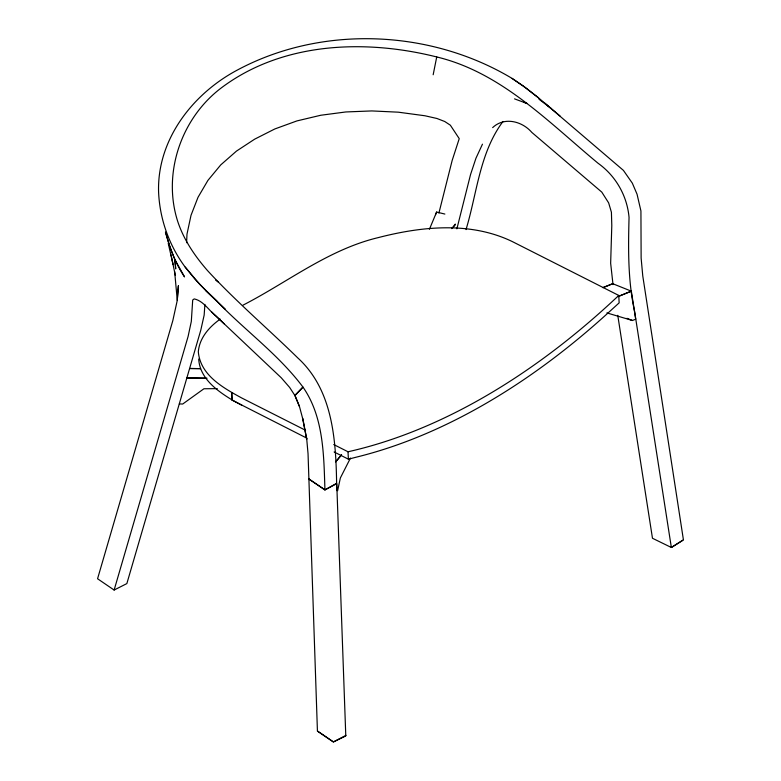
<?xml version="1.0" encoding="UTF-8"?>
<svg xmlns="http://www.w3.org/2000/svg" width="781" height="781" viewBox="0 0 781 781"><rect width="100%" height="100%" fill="white"/><g stroke="black" fill="none" stroke-linecap="round" stroke-linejoin="round"><path stroke-width="1.17" d="M186.6 242.725L186.981 234.193L191.013 215.322L198.013 197.31L207.922 180.391L220.75 164.889L236.467 151.104L254.665 139.164L274.814 128.963L296.917 120.918L320.747 115.256L345.856 111.956L371.824 110.931L398.32 112.181L424.981 115.773L436.94 118.487L444.75 121.514L450.354 125.204L459.238 138.647L452.17 160.427L438.912 213.057M204.905 304.414L204.153 315.133L200.776 330.226L126.854 583.583L114.124 590.045L97.566 578.75L172.816 320.649L177.267 300.373L178.371 285.817L177.267 300.373L174.641 271.485M433.172 74.761L436.725 56.954C364.727 38.874 281.463 42.037 220.427 88.565C181.016 118.868 162.399 173.567 177.658 221.238C183.701 239.728 194.801 256.012 207.502 270.568C235.833 301.378 267.824 328.557 297.698 357.844C334.473 391.34 336.123 444.35 336.738 490.556M337.617 490.722L340.36 477.962L350.474 458.037M456.875 228.853L470.572 174.456L475.961 158.211L482.463 144.173M466.013 229.604C477.025 193.405 479.583 152.764 502.964 121.514M114.124 590.045L188.094 336.484L191.316 321.43L192.702 300.011L194.196 298.898C203.421 300.9 208.693 310.194 215.712 315.817L281.248 377.77L289.644 387.435L294.827 395.381L299.484 406.559L302.579 418.196L306.757 439.42L308.046 453.771L317.428 731.055L333.399 741.95L345.788 735.975L336.748 483.654L324.935 489.882L308.964 479.046L324.935 489.882L336.386 483.459M435.544 214.648L436.608 212.061L444.877 214.062M429.413 229.292L436.608 212.061M451.799 228.579L455.313 224.079M451.984 228.56L455.186 224.918M294.827 395.381L302.969 387.093C278.563 354.506 244.883 330.363 216.835 301.144L199.731 284.333L185.165 267.063C169.047 245.312 159.734 219.031 158.582 191.97C157.04 140.6 191.413 95.389 234.935 71.364C319.605 24.738 429.394 28.868 512.004 78.364L523.006 85.832L538.587 97.908L623.423 170.395L632.337 183.174L637.052 194.215L640.928 210.958L641.133 258.111L642.763 275.898L683.434 539.935L671.357 547.491L652.477 538.265L617.761 315.329M220.232 319.097C209.298 326.897 199.536 337.734 198.315 351.714C200.229 375.173 223.22 387.884 241.671 397.959L305.576 430.292M492.645 127.615C504.292 116.554 522.138 121.153 531.832 132.419L601.8 192.126L608.643 202.875L611.416 212.227L611.796 225.572L610.654 263.226L613.017 284.606M682.77 540.247L671.357 547.491L634.572 311.297C627.826 280.379 628.236 248.817 629.047 217.391C627.114 195.728 615.76 175.891 598.061 163.249C548.818 122.461 501.324 72.408 436.725 56.954M242.969 305.176C287.789 282.146 328.371 249.51 378.316 237.59C421.808 226.363 470.679 221.355 512.424 241.632L618.767 295.443L619.148 302.862L610.498 310.731A679.441 415.717 -63.2 0 1 357.347 456.895L348.394 459.179L334.131 451.965M345.954 735.36L333.399 741.95L317.428 731.065M606.905 312.908L632.434 320.503L635.705 319.175L631.341 291.167L612.743 283.708L603.03 287.613M617.878 296.624L631.341 291.167L618.445 296.419M602.932 287.623L612.743 283.708M217.303 388.626L203.929 388.762L182.695 404.031L179.347 403.914M189.803 368.515L200.561 368.622L189.959 368.486M207.053 378.238L186.923 377.945L205.989 378.209M514.533 98.865L527.126 103.531L523.787 102.106M626.958 318.306L632.434 320.503M333.741 444.545L348.014 451.769A679.441 415.717 -63.2 0 0 618.767 295.443M242.051 405.368L232.103 399.95L231.723 392.531L231.918 400.057L307.05 438.258M232.103 399.95C216.972 390.695 199.829 378.434 198.696 359.006M539.027 99.246L550.908 108.266M512.053 78.393L525.75 87.833L538.548 97.869M215.595 280.037L218.075 281.961M544.806 103.151L560.026 115.988M205.92 290.757L225.358 309.208M211.514 311.795L224.225 323.881M205.481 290.229L216.835 301.144M205.442 290.19L194.781 278.915L185.195 267.102M299.484 406.559L295.023 395.557L302.969 387.093C323.715 416.908 323.783 454.981 324.935 489.863M171.029 254.831L175.295 275.283M168.247 243.418L173.089 264.583M302.784 418.401L306.757 439.42M348.014 451.769L348.394 459.179M341.57 454.806L335.654 461.883L341.531 454.835M184.453 276.757C175.295 263.207 169.623 247.723 165.465 231.996L169.77 246.357L174.827 259.497L184.453 276.757M175.354 264.154L174.827 259.497L175.686 268.879L175.354 264.154"/></g></svg>
